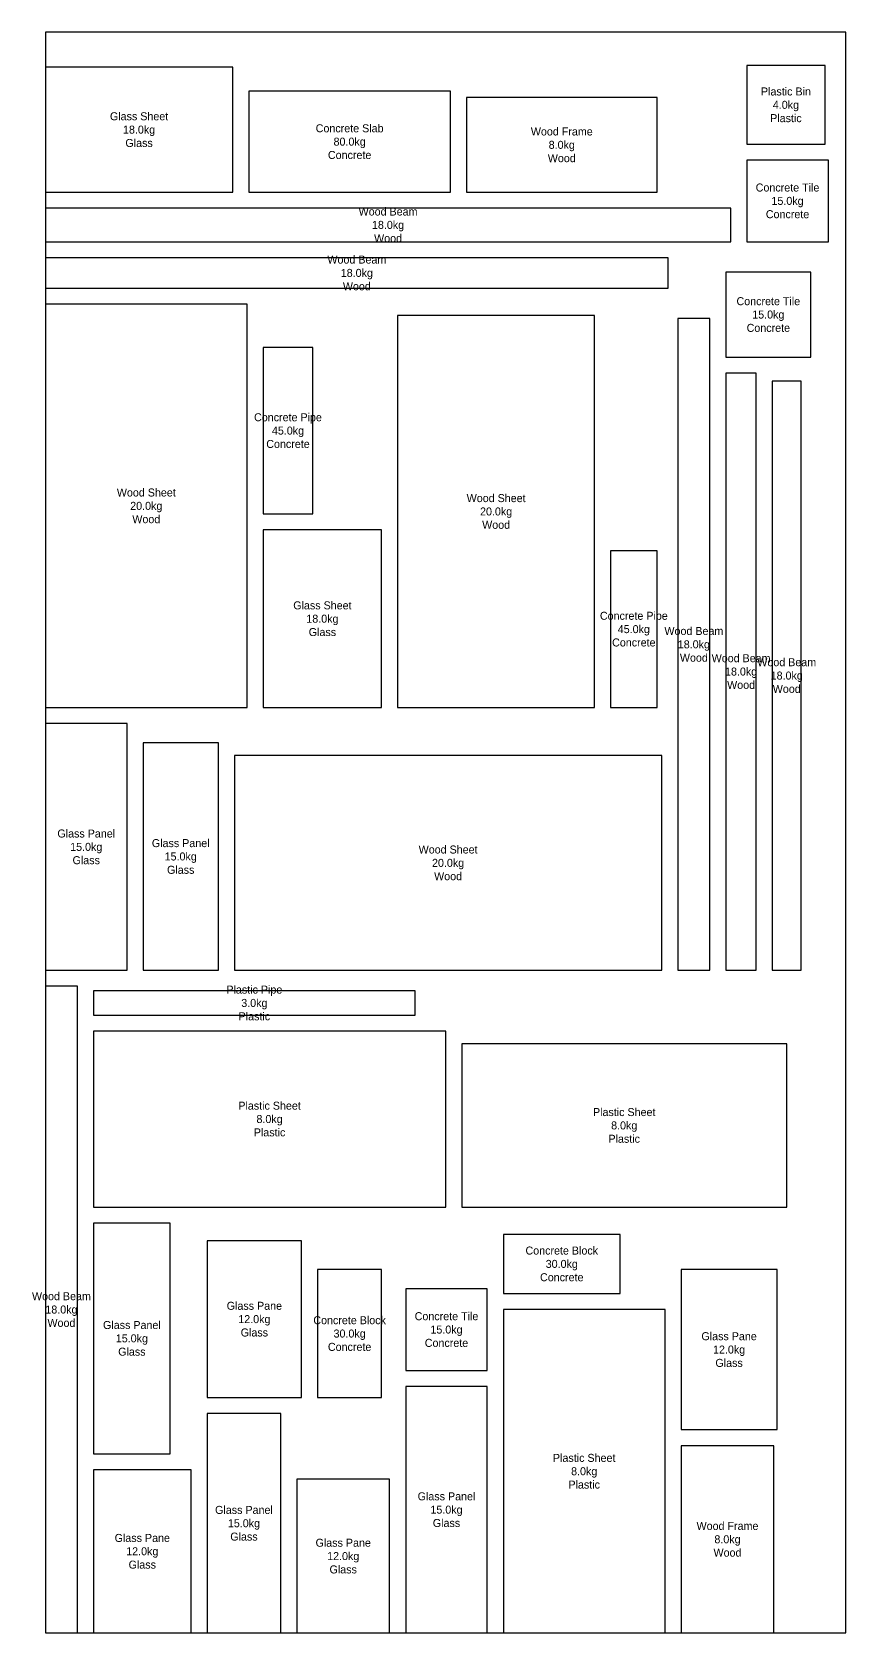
# Model space of a CAD drawing. Header units: metres. Extents: x -9 to 500, y 0 to 6375.
# Drawn here: x -8 to 500, y 4300 to 5300 of the extents above; entities that cross this region are included whole.
import ezdxf

# ---------------------------------------------------------------- set-up
doc = ezdxf.new("R2010")
doc.units = ezdxf.units.M

msp = doc.modelspace()

# ---------------------------------------------------------------- linework, layer by layer
for points in [[(0, 4300), (500, 4300), (500, 5300), (0, 5300), (0, 4300)], [(0, 5200), (117, 5200), (117, 5278), (0, 5278), (0, 5200)], [(438, 5230), (487, 5230), (487, 5279), (438, 5279), (438, 5230)], [(127, 5200), (253, 5200), (253, 5263), (127, 5263), (127, 5200)], [(263, 5200), (382, 5200), (382, 5259), (263, 5259), (263, 5200)], [(438, 5169), (489, 5169), (489, 5220), (438, 5220), (438, 5169)], [(0, 5169), (428, 5169), (428, 5190), (0, 5190), (0, 5169)], [(0, 5140), (389, 5140), (389, 5159), (0, 5159), (0, 5140)], [(425, 5097), (478, 5097), (478, 5150), (425, 5150), (425, 5097)], [(0, 4878), (126, 4878), (126, 5130), (0, 5130), (0, 4878)], [(220, 4878), (343, 4878), (343, 5123), (220, 5123), (220, 4878)], [(395, 4714), (415, 4714), (415, 5121), (395, 5121), (395, 4714)], [(136, 4999), (167, 4999), (167, 5103), (136, 5103), (136, 4999)], [(425, 4714), (444, 4714), (444, 5087), (425, 5087), (425, 4714)], [(454, 4714), (472, 4714), (472, 5082), (454, 5082), (454, 4714)], [(136, 4878), (210, 4878), (210, 4989), (136, 4989), (136, 4878)], [(353, 4878), (382, 4878), (382, 4976), (353, 4976), (353, 4878)], [(0, 4714), (51, 4714), (51, 4868), (0, 4868), (0, 4714)], [(61, 4714), (108, 4714), (108, 4856), (61, 4856), (61, 4714)], [(118, 4714), (385, 4714), (385, 4848), (118, 4848), (118, 4714)], [(0, 4300), (20, 4300), (20, 4704), (0, 4704), (0, 4300)], [(30, 4686), (231, 4686), (231, 4701), (30, 4701), (30, 4686)], [(30, 4566), (250, 4566), (250, 4676), (30, 4676), (30, 4566)], [(260, 4566), (463, 4566), (463, 4668), (260, 4668), (260, 4566)], [(30, 4412), (78, 4412), (78, 4556), (30, 4556), (30, 4412)], [(101, 4447), (160, 4447), (160, 4545), (101, 4545), (101, 4447)], [(286, 4512), (359, 4512), (359, 4549), (286, 4549), (286, 4512)], [(170, 4447), (210, 4447), (210, 4527), (170, 4527), (170, 4447)], [(397, 4427), (457, 4427), (457, 4527), (397, 4527), (397, 4427)], [(225, 4464), (276, 4464), (276, 4515), (225, 4515), (225, 4464)], [(286, 4300), (387, 4300), (387, 4502), (286, 4502), (286, 4300)], [(225, 4300), (276, 4300), (276, 4454), (225, 4454), (225, 4300)], [(101, 4300), (147, 4300), (147, 4437), (101, 4437), (101, 4300)], [(397, 4300), (455, 4300), (455, 4417), (397, 4417), (397, 4300)], [(30, 4300), (91, 4300), (91, 4402), (30, 4402), (30, 4300)], [(157, 4300), (215, 4300), (215, 4396), (157, 4396), (157, 4300)]]:
    msp.add_lwpolyline(points, close=True)

# ---------------------------------------------------------------- texts
at = {"char_height": 5, "attachment_point": 5}
for s, insert in [('Plastic Bin\\P4.0kg\\PPlastic', (462.5, 5254.5)), ('Glass Sheet\\P18.0kg\\PGlass', (58.5, 5239)), ('Concrete Slab\\P80.0kg\\PConcrete', (190, 5231.5)), ('Wood Frame\\P8.0kg\\PWood', (322.5, 5229.5)), ('Concrete Tile\\P15.0kg\\PConcrete', (463.5, 5194.5)), ('Wood Beam\\P18.0kg\\PWood', (214, 5179.5)), ('Wood Beam\\P18.0kg\\PWood', (194.5, 5149.5)), ('Concrete Tile\\P15.0kg\\PConcrete', (451.5, 5123.5)), ('Concrete Pipe\\P45.0kg\\PConcrete', (151.5, 5051)), ('Wood Sheet\\P20.0kg\\PWood', (63, 5004)), ('Wood Sheet\\P20.0kg\\PWood', (281.5, 5000.5)), ('Glass Sheet\\P18.0kg\\PGlass', (173, 4933.5)), ('Concrete Pipe\\P45.0kg\\PConcrete', (367.5, 4927)), ('Wood Beam\\P18.0kg\\PWood', (405, 4917.5)), ('Wood Beam\\P18.0kg\\PWood', (434.5, 4900.5)), ('Wood Beam\\P18.0kg\\PWood', (463, 4898)), ('Glass Panel\\P15.0kg\\PGlass', (25.5, 4791)), ('Glass Panel\\P15.0kg\\PGlass', (84.5, 4785)), ('Wood Sheet\\P20.0kg\\PWood', (251.5, 4781)), ('Plastic Pipe\\P3.0kg\\PPlastic', (130.5, 4693.5)), ('Plastic Sheet\\P8.0kg\\PPlastic', (140, 4621)), ('Plastic Sheet\\P8.0kg\\PPlastic', (361.5, 4617)), ('Concrete Block\\P30.0kg\\PConcrete', (322.5, 4530.5)), ('Wood Beam\\P18.0kg\\PWood', (10, 4502)), ('Glass Pane\\P12.0kg\\PGlass', (130.5, 4496)), ('Concrete Tile\\P15.0kg\\PConcrete', (250.5, 4489.5)), ('Glass Panel\\P15.0kg\\PGlass', (54, 4484)), ('Concrete Block\\P30.0kg\\PConcrete', (190, 4487)), ('Glass Pane\\P12.0kg\\PGlass', (427, 4477)), ('Plastic Sheet\\P8.0kg\\PPlastic', (336.5, 4401)), ('Glass Panel\\P15.0kg\\PGlass', (250.5, 4377)), ('Glass Panel\\P15.0kg\\PGlass', (124, 4368.5)), ('Glass Pane\\P12.0kg\\PGlass', (60.5, 4351)), ('Wood Frame\\P8.0kg\\PWood', (426, 4358.5)), ('Glass Pane\\P12.0kg\\PGlass', (186, 4348))]:
    msp.add_mtext(s, dxfattribs=dict(at, insert=insert))

doc.saveas('drawing.dxf')
